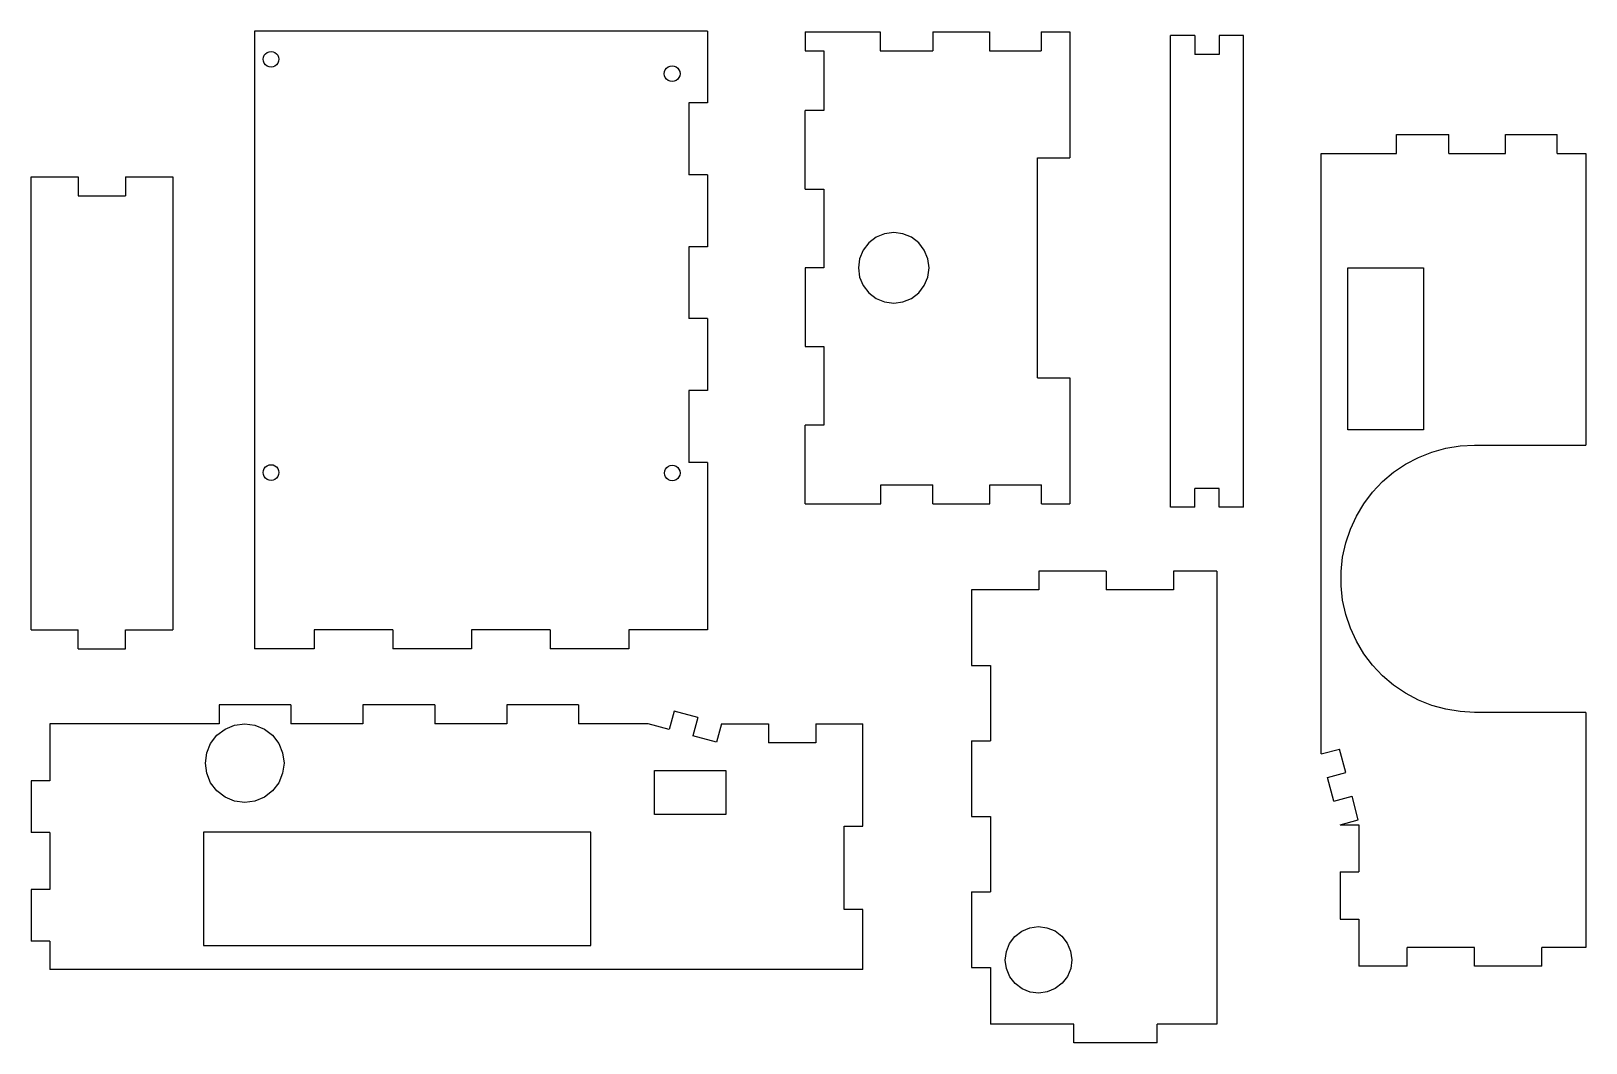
# Model space of a CAD drawing. Extents: x -25.2 to 24.2, y -17 to 15.2.
import ezdxf

# ---------------------------------------------------------------- set-up
doc = ezdxf.new("R2010")
doc.units = 0
doc.layers.get('0').update_dxf_attribs({"linetype": 'CONTINUOUS'})

msp = doc.modelspace()

# ---------------------------------------------------------------- linework, layer by layer
for p, q in [((-3.674, 15.174), (-18.074, 15.174)), ((-18.074, 15.174), (-18.074, -4.464)), ((-3.674, 15.174), (-3.674, 12.888)), ((-0.574, 15.145), (-0.574, 14.545)), ((-0.574, 15.145), (1.815, 15.145)), ((1.815, 15.145), (1.815, 14.545)), ((3.482, 15.145), (5.285, 15.145)), ((3.482, 15.145), (3.482, 14.545)), ((5.285, 15.145), (5.285, 14.545)), ((6.93, 15.145), (7.84, 15.145)), ((6.93, 15.145), (6.93, 14.545)), ((7.84, 15.145), (7.84, 11.145)), ((11.034, 0.033), (11.034, 15.033)), ((11.81, 15.033), (11.034, 15.033)), ((11.81, 15.033), (11.81, 14.433)), ((13.363, 15.033), (12.587, 15.033)), ((12.587, 15.033), (12.587, 14.433)), ((13.363, 0.033), (13.363, 15.033)), ((-17.798, 14.278), (-17.79, 14.343)), ((-17.79, 14.343), (-17.765, 14.403)), ((-17.765, 14.403), (-17.725, 14.455)), ((-17.725, 14.455), (-17.673, 14.494)), ((-17.673, 14.494), (-17.613, 14.519)), ((-17.613, 14.519), (-17.548, 14.528)), ((-17.548, 14.528), (-17.484, 14.519)), ((-17.484, 14.519), (-17.423, 14.494)), ((-17.423, 14.494), (-17.372, 14.455)), ((-17.372, 14.455), (-17.332, 14.403)), ((-17.332, 14.403), (-17.307, 14.343)), ((-17.307, 14.343), (-17.298, 14.278)), ((-0.574, 14.545), (0.026, 14.545)), ((0.026, 14.545), (0.026, 12.645)), ((1.815, 14.545), (3.482, 14.545)), ((5.285, 14.545), (6.93, 14.545)), ((12.587, 14.433), (11.81, 14.433)), ((-17.79, 14.213), (-17.798, 14.278)), ((-17.765, 14.153), (-17.79, 14.213)), ((-17.725, 14.101), (-17.765, 14.153)), ((-17.673, 14.061), (-17.725, 14.101)), ((-17.613, 14.036), (-17.673, 14.061)), ((-17.548, 14.028), (-17.613, 14.036)), ((-17.484, 14.036), (-17.548, 14.028)), ((-17.423, 14.061), (-17.484, 14.036)), ((-17.372, 14.101), (-17.423, 14.061)), ((-17.332, 14.153), (-17.372, 14.101)), ((-17.307, 14.213), (-17.332, 14.153)), ((-17.298, 14.278), (-17.307, 14.213)), ((-5.05, 13.82), (-5.042, 13.885)), ((-5.042, 13.885), (-5.017, 13.945)), ((-5.017, 13.945), (-4.977, 13.997)), ((-4.977, 13.997), (-4.925, 14.036)), ((-4.925, 14.036), (-4.865, 14.061)), ((-4.865, 14.061), (-4.8, 14.07)), ((-4.8, 14.07), (-4.736, 14.061)), ((-4.736, 14.061), (-4.675, 14.036)), ((-4.675, 14.036), (-4.624, 13.997)), ((-4.624, 13.997), (-4.584, 13.945)), ((-4.584, 13.945), (-4.559, 13.885)), ((-4.559, 13.885), (-4.55, 13.82)), ((-5.042, 13.755), (-5.05, 13.82)), ((-5.017, 13.695), (-5.042, 13.755)), ((-4.977, 13.643), (-5.017, 13.695)), ((-4.925, 13.603), (-4.977, 13.643)), ((-4.865, 13.578), (-4.925, 13.603)), ((-4.8, 13.57), (-4.865, 13.578)), ((-4.736, 13.578), (-4.8, 13.57)), ((-4.675, 13.603), (-4.736, 13.578)), ((-4.624, 13.643), (-4.675, 13.603)), ((-4.584, 13.695), (-4.624, 13.643)), ((-4.559, 13.755), (-4.584, 13.695)), ((-4.55, 13.82), (-4.559, 13.755)), ((-4.274, 12.888), (-4.274, 10.602)), ((-3.674, 12.888), (-4.274, 12.888)), ((0.026, 12.645), (-0.574, 12.645)), ((-0.574, 10.145), (-0.574, 12.645)), ((18.218, 11.881), (19.885, 11.881)), ((18.218, 11.283), (18.218, 11.881)), ((19.885, 11.283), (19.885, 11.881)), ((21.687, 11.881), (23.333, 11.881)), ((21.687, 11.283), (21.687, 11.881)), ((23.333, 11.283), (23.333, 11.881)), ((6.816, 4.145), (6.816, 11.145)), ((6.816, 11.145), (7.84, 11.145)), ((15.828, -7.807), (15.828, 11.283)), ((15.828, 11.283), (18.218, 11.283)), ((19.885, 11.283), (21.687, 11.283)), ((23.333, 11.283), (24.242, 11.283)), ((24.242, 11.283), (24.242, 2.013)), ((-25.174, -3.864), (-25.174, 10.536)), ((-25.174, 10.536), (-23.674, 10.536)), ((-23.674, 10.536), (-23.674, 9.936)), ((-22.174, 10.536), (-20.674, 10.536)), ((-22.174, 10.536), (-22.174, 9.936)), ((-20.674, 10.536), (-20.674, -3.864)), ((-3.674, 10.602), (-4.274, 10.602)), ((-3.674, 10.602), (-3.674, 8.317)), ((-23.674, 9.936), (-22.174, 9.936)), ((-0.574, 10.145), (0.026, 10.145)), ((0.026, 10.145), (0.026, 7.645)), ((1.449, 8.439), (1.271, 8.206)), ((1.681, 8.617), (1.449, 8.439)), ((1.952, 8.729), (1.681, 8.617)), ((2.243, 8.768), (1.952, 8.729)), ((2.533, 8.729), (2.243, 8.768)), ((2.804, 8.617), (2.533, 8.729)), ((3.036, 8.439), (2.804, 8.617)), ((3.215, 8.206), (3.036, 8.439)), ((-4.274, 8.317), (-4.274, 6.031)), ((-3.674, 8.317), (-4.274, 8.317)), ((1.158, 7.936), (1.12, 7.645)), ((1.271, 8.206), (1.158, 7.936)), ((3.327, 7.936), (3.215, 8.206)), ((3.365, 7.645), (3.327, 7.936)), ((-0.574, 7.645), (-0.574, 5.145)), ((0.026, 7.645), (-0.574, 7.645)), ((1.12, 7.645), (1.158, 7.355)), ((3.327, 7.355), (3.365, 7.645)), ((16.678, 2.493), (16.678, 7.643)), ((16.678, 7.643), (19.078, 7.643)), ((19.078, 7.643), (19.078, 2.493)), ((1.158, 7.355), (1.271, 7.084)), ((1.271, 7.084), (1.449, 6.852)), ((3.036, 6.852), (3.215, 7.084)), ((3.215, 7.084), (3.327, 7.355)), ((1.449, 6.852), (1.681, 6.673)), ((1.681, 6.673), (1.952, 6.561)), ((1.952, 6.561), (2.243, 6.523)), ((2.243, 6.523), (2.533, 6.561)), ((2.533, 6.561), (2.804, 6.673)), ((2.804, 6.673), (3.036, 6.852)), ((-3.674, 6.031), (-4.274, 6.031)), ((-3.674, 6.031), (-3.674, 3.745)), ((-0.574, 5.145), (0.026, 5.145)), ((0.026, 5.145), (0.026, 2.645)), ((6.816, 4.145), (7.84, 4.145)), ((7.84, 4.145), (7.84, 0.145)), ((-4.274, 3.745), (-4.274, 1.46)), ((-3.674, 3.745), (-4.274, 3.745)), ((0.026, 2.645), (-0.574, 2.645)), ((-0.574, 0.145), (-0.574, 2.645)), ((19.078, 2.493), (16.678, 2.493)), ((19.789, 1.914), (20.244, 1.989)), ((20.244, 1.989), (20.703, 2.013)), ((20.703, 2.013), (24.242, 2.013)), ((18.512, 1.405), (18.919, 1.621)), ((18.919, 1.621), (19.346, 1.791)), ((19.346, 1.791), (19.789, 1.914)), ((-17.798, 1.138), (-17.79, 1.203)), ((-17.79, 1.073), (-17.798, 1.138)), ((-17.79, 1.203), (-17.765, 1.263)), ((-17.765, 1.013), (-17.79, 1.073)), ((-17.765, 1.263), (-17.725, 1.315)), ((-17.725, 0.961), (-17.765, 1.013)), ((-17.725, 1.315), (-17.673, 1.354)), ((-17.673, 1.354), (-17.613, 1.379)), ((-17.613, 1.379), (-17.548, 1.388)), ((-17.548, 1.388), (-17.484, 1.379)), ((-17.484, 1.379), (-17.423, 1.354)), ((-17.423, 1.354), (-17.372, 1.315)), ((-17.372, 1.315), (-17.332, 1.263)), ((-17.332, 1.013), (-17.372, 0.961)), ((-17.332, 1.263), (-17.307, 1.203)), ((-17.307, 1.073), (-17.332, 1.013)), ((-17.307, 1.203), (-17.298, 1.138)), ((-17.298, 1.138), (-17.307, 1.073)), ((-5.044, 1.124), (-5.036, 1.188)), ((-5.036, 1.06), (-5.044, 1.124)), ((-5.036, 1.188), (-5.011, 1.247)), ((-5.011, 1), (-5.036, 1.06)), ((-5.011, 1.247), (-4.972, 1.298)), ((-4.972, 0.949), (-5.011, 1)), ((-4.972, 1.298), (-4.921, 1.338)), ((-4.921, 1.338), (-4.861, 1.362)), ((-4.861, 1.362), (-4.797, 1.371)), ((-4.797, 1.371), (-4.733, 1.362)), ((-4.733, 1.362), (-4.674, 1.338)), ((-4.674, 1.338), (-4.623, 1.298)), ((-4.623, 1.298), (-4.584, 1.247)), ((-4.584, 1), (-4.623, 0.949)), ((-4.584, 1.247), (-4.559, 1.188)), ((-4.559, 1.06), (-4.584, 1)), ((-4.559, 1.188), (-4.55, 1.124)), ((-4.55, 1.124), (-4.559, 1.06)), ((-3.674, 1.46), (-4.274, 1.46)), ((-3.674, 1.46), (-3.674, -3.866)), ((17.78, 0.849), (18.131, 1.147)), ((18.131, 1.147), (18.512, 1.405)), ((-17.673, 0.921), (-17.725, 0.961)), ((-17.613, 0.896), (-17.673, 0.921)), ((-17.548, 0.888), (-17.613, 0.896)), ((-17.484, 0.896), (-17.548, 0.888)), ((-17.423, 0.921), (-17.484, 0.896)), ((-17.372, 0.961), (-17.423, 0.921)), ((-4.921, 0.91), (-4.972, 0.949)), ((-4.861, 0.885), (-4.921, 0.91)), ((-4.797, 0.877), (-4.861, 0.885)), ((-4.733, 0.885), (-4.797, 0.877)), ((-4.674, 0.91), (-4.733, 0.885)), ((-4.623, 0.949), (-4.674, 0.91)), ((1.838, 0.745), (3.482, 0.745)), ((1.838, 0.145), (1.838, 0.745)), ((3.482, 0.145), (3.482, 0.745)), ((5.297, 0.745), (6.936, 0.745)), ((5.297, 0.145), (5.297, 0.745)), ((6.936, 0.145), (6.936, 0.745)), ((12.587, 0.633), (11.81, 0.633)), ((11.81, 0.033), (11.81, 0.633)), ((12.587, 0.033), (12.587, 0.633)), ((17.185, 0.149), (17.464, 0.515)), ((17.464, 0.515), (17.78, 0.849)), ((-0.574, 0.145), (1.838, 0.145)), ((3.482, 0.145), (5.297, 0.145)), ((6.936, 0.145), (7.84, 0.145)), ((11.81, 0.033), (11.034, 0.033)), ((13.363, 0.033), (12.587, 0.033)), ((16.948, -0.246), (17.185, 0.149)), ((16.755, -0.663), (16.948, -0.246)), ((16.608, -1.1), (16.755, -0.663)), ((16.509, -1.549), (16.608, -1.1)), ((16.459, -2.006), (16.509, -1.549)), ((8.994, -1.995), (6.856, -1.995)), ((6.856, -1.995), (6.856, -2.595)), ((8.994, -1.995), (8.994, -2.595)), ((12.514, -1.995), (11.131, -1.995)), ((11.131, -1.995), (11.131, -2.595)), ((12.514, -1.995), (12.514, -16.395)), ((16.459, -2.467), (16.459, -2.006)), ((16.509, -2.924), (16.459, -2.467)), ((4.719, -2.595), (4.719, -4.995)), ((6.856, -2.595), (4.719, -2.595)), ((11.131, -2.595), (8.994, -2.595)), ((16.608, -3.374), (16.509, -2.924)), ((16.755, -3.81), (16.608, -3.374)), ((-25.174, -3.864), (-23.674, -3.864)), ((-23.674, -4.464), (-23.674, -3.864)), ((-22.174, -3.864), (-20.674, -3.864)), ((-22.174, -4.464), (-22.174, -3.864)), ((-13.674, -3.866), (-16.174, -3.866)), ((-16.174, -3.866), (-16.174, -4.464)), ((-13.674, -3.866), (-13.674, -4.464)), ((-8.674, -3.866), (-11.174, -3.866)), ((-11.174, -3.866), (-11.174, -4.464)), ((-8.674, -3.866), (-8.674, -4.464)), ((-3.674, -3.866), (-6.174, -3.866)), ((-6.174, -3.866), (-6.174, -4.464)), ((16.948, -4.227), (16.755, -3.81)), ((17.185, -4.622), (16.948, -4.227)), ((-23.674, -4.464), (-22.174, -4.464)), ((-16.174, -4.464), (-18.074, -4.464)), ((-11.174, -4.464), (-13.674, -4.464)), ((-6.174, -4.464), (-8.674, -4.464)), ((17.464, -4.988), (17.185, -4.622)), ((4.719, -4.995), (5.319, -4.995)), ((5.319, -4.995), (5.319, -7.395)), ((17.78, -5.322), (17.464, -4.988)), ((18.131, -5.62), (17.78, -5.322)), ((18.512, -5.878), (18.131, -5.62)), ((18.919, -6.094), (18.512, -5.878)), ((-19.201, -6.25), (-19.201, -6.85)), ((-16.915, -6.25), (-19.201, -6.25)), ((-16.915, -6.25), (-16.915, -6.85)), ((-14.629, -6.25), (-14.629, -6.85)), ((-12.344, -6.25), (-14.629, -6.25)), ((-12.344, -6.25), (-12.344, -6.85)), ((-7.772, -6.25), (-10.058, -6.25)), ((-10.058, -6.25), (-10.058, -6.85)), ((-7.772, -6.25), (-7.772, -6.85)), ((19.346, -6.264), (18.919, -6.094)), ((19.789, -6.387), (19.346, -6.264)), ((20.244, -6.462), (19.789, -6.387)), ((-24.576, -6.85), (-24.576, -8.663)), ((-19.201, -6.85), (-24.576, -6.85)), ((-19.011, -7.018), (-18.71, -6.893)), ((-18.71, -6.893), (-18.386, -6.85)), ((-18.386, -6.85), (-18.063, -6.893)), ((-18.063, -6.893), (-17.761, -7.018)), ((-14.629, -6.85), (-16.915, -6.85)), ((-10.058, -6.85), (-12.344, -6.85)), ((-5.565, -6.85), (-7.772, -6.85)), ((-4.891, -7.03), (-5.565, -6.85)), ((-4.736, -6.45), (-4.891, -7.03)), ((-3.986, -6.65), (-4.736, -6.45)), ((-3.986, -6.65), (-4.141, -7.23)), ((-3.236, -6.85), (-3.391, -7.43)), ((-3.236, -6.85), (-1.736, -6.85)), ((-1.736, -6.85), (-1.736, -7.45)), ((-0.236, -6.85), (1.264, -6.85)), ((-0.236, -6.85), (-0.236, -7.45)), ((1.264, -10.1), (1.264, -6.85)), ((20.703, -6.487), (20.244, -6.462)), ((24.242, -6.487), (20.703, -6.487)), ((24.242, -6.487), (24.242, -13.957)), ((-19.469, -7.475), (-19.27, -7.216)), ((-19.27, -7.216), (-19.011, -7.018)), ((-17.761, -7.018), (-17.503, -7.216)), ((-17.503, -7.216), (-17.304, -7.475)), ((-3.391, -7.43), (-4.141, -7.23)), ((4.719, -7.395), (4.719, -9.795)), ((4.719, -7.395), (5.319, -7.395)), ((-19.636, -8.1), (-19.594, -7.777)), ((-19.594, -7.777), (-19.469, -7.475)), ((-17.304, -7.475), (-17.179, -7.777)), ((-17.179, -7.777), (-17.136, -8.1)), ((-0.236, -7.45), (-1.736, -7.45)), ((15.828, -7.807), (16.408, -7.652)), ((16.608, -8.402), (16.408, -7.652)), ((-19.594, -8.424), (-19.636, -8.1)), ((-17.136, -8.1), (-17.179, -8.424)), ((-5.36, -9.734), (-5.36, -8.336)), ((-5.36, -8.336), (-3.097, -8.336)), ((-3.097, -8.336), (-3.097, -9.734)), ((-25.174, -8.663), (-25.174, -10.307)), ((-24.576, -8.663), (-25.174, -8.663)), ((-19.469, -8.725), (-19.594, -8.424)), ((-19.27, -8.984), (-19.469, -8.725)), ((-17.304, -8.725), (-17.503, -8.984)), ((-17.179, -8.424), (-17.304, -8.725)), ((16.028, -8.557), (16.608, -8.402)), ((16.228, -9.307), (16.028, -8.557)), ((-19.011, -9.183), (-19.27, -8.984)), ((-18.71, -9.308), (-19.011, -9.183)), ((-18.386, -9.35), (-18.71, -9.308)), ((-18.063, -9.308), (-18.386, -9.35)), ((-17.761, -9.183), (-18.063, -9.308)), ((-17.503, -8.984), (-17.761, -9.183)), ((16.228, -9.307), (16.808, -9.152)), ((17.008, -9.902), (16.808, -9.152)), ((-3.097, -9.734), (-5.36, -9.734)), ((4.719, -9.795), (5.319, -9.795)), ((5.319, -9.795), (5.319, -12.195)), ((-24.576, -10.307), (-25.174, -10.307)), ((-24.576, -10.307), (-24.576, -12.121)), ((-19.695, -10.3), (-19.695, -13.9)), ((-7.386, -10.3), (-19.695, -10.3)), ((-7.386, -13.9), (-7.386, -10.3)), ((0.664, -10.1), (1.264, -10.1)), ((0.664, -12.75), (0.664, -10.1)), ((16.428, -10.057), (17.008, -9.902)), ((16.428, -10.057), (17.028, -10.057)), ((17.028, -10.057), (17.028, -11.557)), ((16.428, -11.557), (16.428, -13.057)), ((16.428, -11.557), (17.028, -11.557)), ((-25.174, -12.121), (-25.174, -13.761)), ((-24.576, -12.121), (-25.174, -12.121)), ((4.719, -12.195), (4.719, -14.595)), ((4.719, -12.195), (5.319, -12.195)), ((1.264, -12.75), (0.664, -12.75)), ((1.264, -14.664), (1.264, -12.75)), ((6.311, -13.442), (6.566, -13.335)), ((6.566, -13.335), (6.84, -13.297)), ((6.84, -13.297), (7.114, -13.332)), ((7.114, -13.332), (7.369, -13.437)), ((16.428, -13.057), (17.028, -13.057)), ((17.028, -13.057), (17.028, -14.557)), ((-24.576, -13.761), (-25.174, -13.761)), ((-24.576, -13.761), (-24.576, -14.664)), ((5.822, -14.087), (5.926, -13.831)), ((5.926, -13.831), (6.093, -13.611)), ((6.093, -13.611), (6.311, -13.442)), ((7.369, -13.437), (7.589, -13.604)), ((7.589, -13.604), (7.758, -13.822)), ((7.758, -13.822), (7.865, -14.077)), ((-19.695, -13.9), (-7.386, -13.9)), ((5.787, -14.361), (5.822, -14.087)), ((7.865, -14.077), (7.903, -14.35)), ((18.566, -14.557), (18.566, -13.957)), ((20.703, -13.957), (18.566, -13.957)), ((20.703, -14.557), (20.703, -13.957)), ((22.841, -14.557), (22.841, -13.957)), ((24.242, -13.957), (22.841, -13.957)), ((1.264, -14.664), (-24.576, -14.664)), ((4.719, -14.595), (5.319, -14.595)), ((5.319, -14.595), (5.319, -16.395)), ((5.824, -14.634), (5.787, -14.361)), ((5.931, -14.889), (5.824, -14.634)), ((7.868, -14.624), (7.764, -14.88)), ((7.903, -14.35), (7.868, -14.624)), ((18.566, -14.557), (17.028, -14.557)), ((22.841, -14.557), (20.703, -14.557)), ((6.1, -15.107), (5.931, -14.889)), ((6.32, -15.274), (6.1, -15.107)), ((6.576, -15.379), (6.32, -15.274)), ((7.378, -15.269), (7.124, -15.376)), ((7.597, -15.1), (7.378, -15.269)), ((7.764, -14.88), (7.597, -15.1)), ((6.85, -15.413), (6.576, -15.379)), ((7.124, -15.376), (6.85, -15.413)), ((7.969, -16.395), (5.319, -16.395)), ((7.969, -16.995), (7.969, -16.395)), ((12.514, -16.395), (10.619, -16.395)), ((10.619, -16.995), (10.619, -16.395)), ((10.619, -16.995), (7.969, -16.995))]:
    msp.add_line(p, q)

doc.saveas('drawing.dxf')
